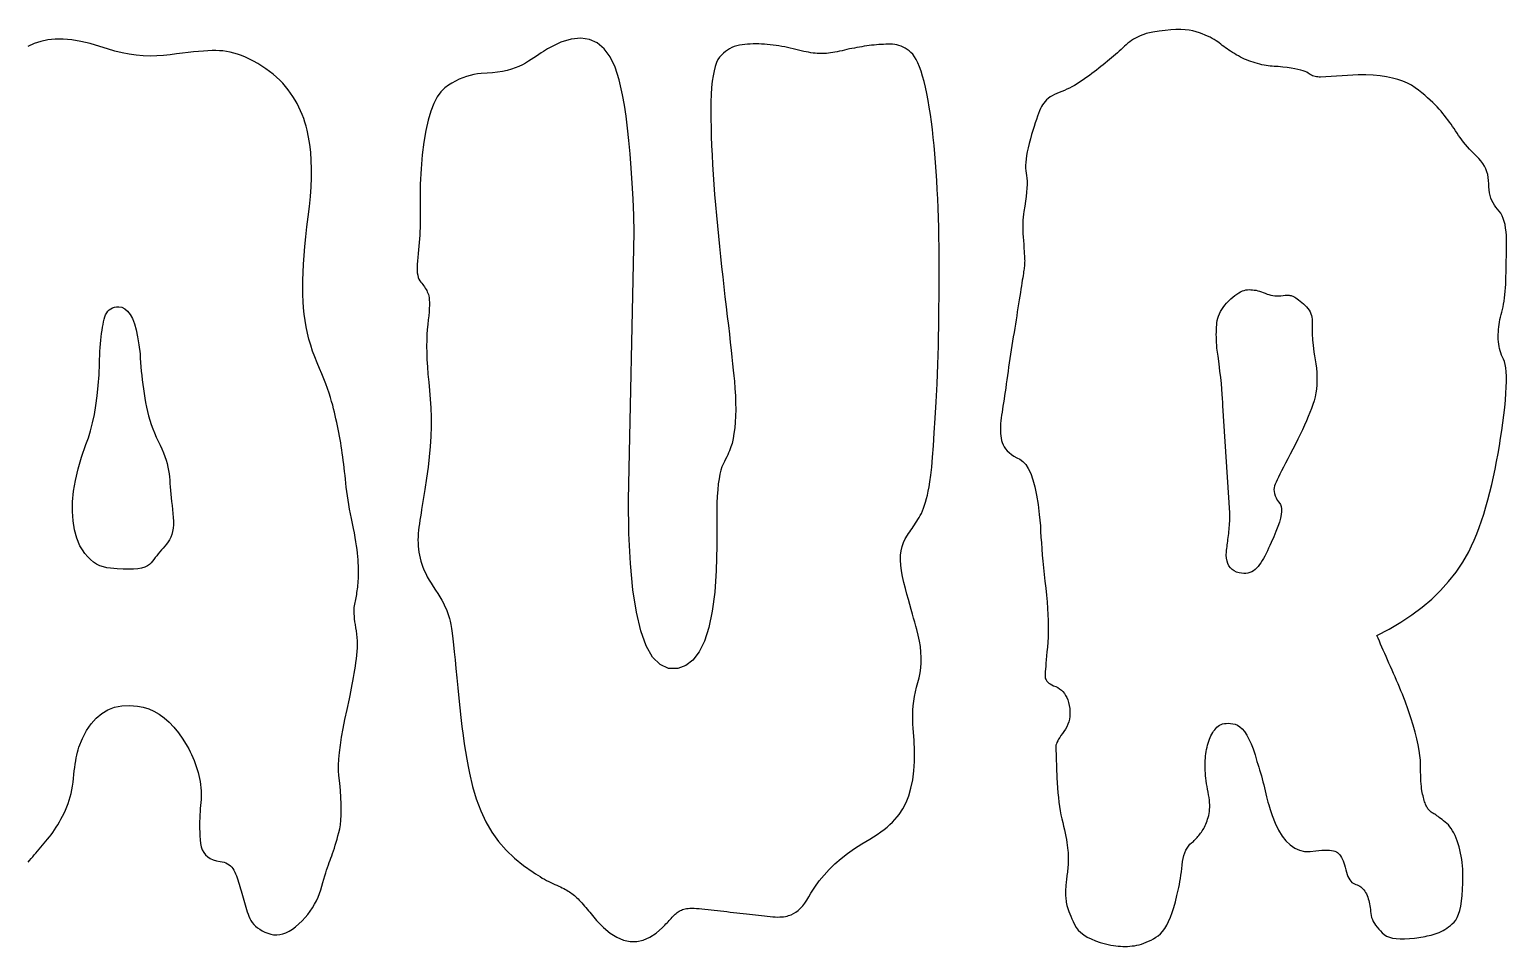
# Model space of a CAD drawing. Header units: millimetres. Extents: x 5 to 295, y 5 to 132.
# Drawn here: x 86.2 to 178.9, y 6.3 to 63.8 of the extents above; entities that cross this region are included whole.
import ezdxf

# ---------------------------------------------------------------- set-up
doc = ezdxf.new("R2010")
doc.units = ezdxf.units.MM

msp = doc.modelspace()

# ---------------------------------------------------------------- linework, layer by layer
at = {"layer": 'Schnitt'}
msp.add_lwpolyline([(86.158, 11.538), (86.244, 11.656), (86.337, 11.769), (86.433, 11.881), (86.532, 11.995), (86.631, 12.112), (86.732, 12.23), (86.835, 12.351), (86.939, 12.474), (87.045, 12.599), (87.152, 12.727), (87.26, 12.856), (87.37, 12.988), (87.481, 13.124), (87.589, 13.266), (87.696, 13.413), (87.802, 13.567), (87.906, 13.727), (88.009, 13.892), (88.11, 14.063), (88.209, 14.241), (88.308, 14.424), (88.404, 14.613), (88.497, 14.807), (88.582, 15.007), (88.659, 15.212), (88.729, 15.422), (88.792, 15.638), (88.848, 15.858), (88.896, 16.084), (88.936, 16.314), (88.969, 16.55), (88.995, 16.792), (89.019, 17.03), (89.044, 17.26), (89.072, 17.48), (89.102, 17.69), (89.134, 17.89), (89.168, 18.081), (89.205, 18.262), (89.243, 18.434), (89.284, 18.596), (89.328, 18.749), (89.551, 19.306), (89.806, 19.797), (90.094, 20.222), (90.415, 20.58), (90.768, 20.872), (91.153, 21.097), (91.571, 21.256), (92.022, 21.348), (92.505, 21.374), (93.02, 21.334), (93.37, 21.269), (93.712, 21.162), (94.044, 21.015), (94.367, 20.825), (94.682, 20.595), (94.988, 20.323), (95.285, 20.01), (95.573, 19.656), (95.852, 19.26), (96.122, 18.823), (96.223, 18.645), (96.317, 18.465), (96.406, 18.284), (96.489, 18.102), (96.565, 17.918), (96.636, 17.732), (96.701, 17.546), (96.76, 17.357), (96.813, 17.167), (96.861, 16.976), (96.902, 16.785), (96.936, 16.594), (96.964, 16.403), (96.985, 16.214), (96.999, 16.025), (97.007, 15.837), (97.008, 15.65), (97.003, 15.464), (96.99, 15.278), (96.972, 15.093), (96.951, 14.905), (96.935, 14.712), (96.922, 14.512), (96.912, 14.307), (96.907, 14.096), (96.905, 13.879), (96.907, 13.656), (96.912, 13.427), (96.922, 13.192), (96.935, 12.951), (96.96, 12.718), (97.008, 12.507), (97.079, 12.316), (97.171, 12.148), (97.285, 12), (97.422, 11.874), (97.581, 11.77), (97.762, 11.687), (97.965, 11.625), (98.19, 11.585), (98.319, 11.565), (98.44, 11.535), (98.552, 11.494), (98.657, 11.443), (98.753, 11.382), (98.842, 11.31), (98.922, 11.228), (98.994, 11.136), (99.058, 11.033), (99.113, 10.92), (99.164, 10.801), (99.214, 10.678), (99.262, 10.552), (99.308, 10.424), (99.353, 10.292), (99.397, 10.158), (99.439, 10.021), (99.48, 9.88), (99.519, 9.737), (99.556, 9.591), (99.594, 9.443), (99.633, 9.297), (99.674, 9.151), (99.716, 9.006), (99.76, 8.861), (99.805, 8.718), (99.851, 8.575), (99.899, 8.433), (99.949, 8.291), (100, 8.151), (100.058, 8.014), (100.13, 7.883), (100.214, 7.76), (100.313, 7.643), (100.424, 7.532), (100.549, 7.428), (100.687, 7.331), (100.839, 7.241), (101.003, 7.157), (101.181, 7.08), (101.367, 7.019), (101.555, 6.985), (101.745, 6.978), (101.937, 6.997), (102.132, 7.043), (102.329, 7.115), (102.528, 7.214), (102.729, 7.34), (102.933, 7.492), (103.138, 7.671), (103.338, 7.865), (103.524, 8.063), (103.696, 8.267), (103.853, 8.474), (103.997, 8.686), (104.127, 8.902), (104.242, 9.123), (104.344, 9.349), (104.431, 9.578), (104.505, 9.812), (104.57, 10.044), (104.635, 10.264), (104.697, 10.475), (104.759, 10.675), (104.819, 10.865), (104.877, 11.044), (104.934, 11.213), (104.989, 11.372), (105.043, 11.521), (105.096, 11.659), (105.148, 11.796), (105.2, 11.941), (105.254, 12.094), (105.308, 12.255), (105.363, 12.425), (105.419, 12.603), (105.475, 12.788), (105.533, 12.982), (105.591, 13.184), (105.649, 13.394), (105.703, 13.623), (105.744, 13.88), (105.773, 14.166), (105.791, 14.481), (105.797, 14.825), (105.791, 15.198), (105.773, 15.599), (105.744, 16.029), (105.703, 16.488), (105.649, 16.976), (105.629, 17.277), (105.629, 17.617), (105.647, 17.998), (105.685, 18.418), (105.742, 18.878), (105.818, 19.378), (105.913, 19.918), (106.028, 20.498), (106.161, 21.117), (106.314, 21.777), (106.358, 21.999), (106.401, 22.223), (106.444, 22.448), (106.485, 22.675), (106.526, 22.903), (106.567, 23.133), (106.606, 23.364), (106.645, 23.597), (106.683, 23.831), (106.72, 24.066), (106.754, 24.301), (106.779, 24.531), (106.798, 24.759), (106.809, 24.982), (106.813, 25.202), (106.809, 25.418), (106.798, 25.63), (106.779, 25.839), (106.754, 26.044), (106.72, 26.245), (106.686, 26.439), (106.658, 26.623), (106.636, 26.797), (106.62, 26.96), (106.61, 27.113), (106.605, 27.255), (106.607, 27.387), (106.614, 27.509), (106.627, 27.621), (106.646, 27.722), (106.668, 27.819), (106.689, 27.918), (106.71, 28.02), (106.729, 28.124), (106.748, 28.23), (106.766, 28.338), (106.783, 28.448), (106.8, 28.561), (106.816, 28.676), (106.831, 28.793), (106.845, 28.914), (106.856, 29.043), (106.865, 29.177), (106.872, 29.319), (106.877, 29.467), (106.88, 29.622), (106.88, 29.783), (106.878, 29.951), (106.874, 30.126), (106.868, 30.307), (106.858, 30.498), (106.841, 30.701), (106.819, 30.917), (106.791, 31.146), (106.757, 31.387), (106.717, 31.641), (106.672, 31.907), (106.62, 32.186), (106.562, 32.477), (106.499, 32.781), (106.434, 33.088), (106.375, 33.388), (106.319, 33.682), (106.268, 33.969), (106.222, 34.249), (106.18, 34.522), (106.142, 34.789), (106.109, 35.05), (106.08, 35.304), (106.056, 35.551), (106.033, 35.793), (106.008, 36.032), (105.982, 36.268), (105.955, 36.502), (105.926, 36.732), (105.896, 36.96), (105.864, 37.184), (105.831, 37.406), (105.796, 37.624), (105.76, 37.84), (105.723, 38.054), (105.683, 38.268), (105.643, 38.483), (105.601, 38.697), (105.557, 38.911), (105.512, 39.125), (105.466, 39.339), (105.418, 39.553), (105.368, 39.768), (105.317, 39.982), (105.26, 40.203), (105.193, 40.44), (105.115, 40.691), (105.028, 40.957), (104.929, 41.237), (104.821, 41.533), (104.702, 41.843), (104.573, 42.168), (104.433, 42.508), (104.283, 42.862), (104.135, 43.226), (104, 43.595), (103.878, 43.968), (103.769, 44.345), (103.674, 44.727), (103.592, 45.113), (103.523, 45.504), (103.468, 45.899), (103.426, 46.299), (103.397, 46.703), (103.38, 47.121), (103.375, 47.565), (103.38, 48.034), (103.397, 48.528), (103.425, 49.047), (103.463, 49.592), (103.513, 50.161), (103.574, 50.756), (103.646, 51.375), (103.729, 52.02), (103.808, 52.666), (103.868, 53.289), (103.909, 53.889), (103.93, 54.466), (103.932, 55.02), (103.915, 55.552), (103.879, 56.06), (103.824, 56.546), (103.749, 57.009), (103.655, 57.448), (103.592, 57.698), (103.519, 57.943), (103.438, 58.185), (103.348, 58.423), (103.249, 58.658), (103.141, 58.888), (103.025, 59.116), (102.899, 59.339), (102.765, 59.559), (102.621, 59.775), (102.468, 59.986), (102.302, 60.191), (102.125, 60.391), (101.936, 60.584), (101.735, 60.772), (101.522, 60.953), (101.298, 61.129), (101.062, 61.299), (100.813, 61.463), (100.553, 61.621), (100.29, 61.769), (100.032, 61.902), (99.779, 62.02), (99.531, 62.123), (99.289, 62.212), (99.051, 62.286), (98.819, 62.345), (98.592, 62.389), (98.37, 62.419), (98.153, 62.433), (97.929, 62.438), (97.686, 62.435), (97.424, 62.426), (97.143, 62.41), (96.842, 62.387), (96.523, 62.358), (96.184, 62.322), (95.825, 62.28), (95.448, 62.231), (95.051, 62.175), (94.642, 62.127), (94.226, 62.101), (93.803, 62.097), (93.373, 62.116), (92.937, 62.157), (92.494, 62.219), (92.045, 62.304), (91.589, 62.411), (91.126, 62.541), (90.657, 62.692), (90.037, 62.876), (89.446, 63.014), (88.884, 63.106), (88.353, 63.153), (87.851, 63.154), (87.378, 63.109), (86.935, 63.018), (86.521, 62.881), (86.137, 62.699)], dxfattribs=at)
for points in [[(122.982, 61.389), (122.664, 62.039), (122.29, 62.547), (121.86, 62.914), (121.374, 63.138), (120.832, 63.221), (120.234, 63.162), (119.58, 62.961), (118.869, 62.618), (118.748, 62.542), (118.62, 62.462), (118.485, 62.377), (118.343, 62.287), (118.195, 62.193), (118.041, 62.095), (117.879, 61.993), (117.711, 61.885), (117.537, 61.774), (117.355, 61.658), (117.161, 61.545), (116.949, 61.442), (116.718, 61.35), (116.469, 61.268), (116.201, 61.196), (115.915, 61.135), (115.611, 61.084), (115.287, 61.044), (114.946, 61.013), (114.586, 60.993), (114.35, 60.971), (114.116, 60.934), (113.883, 60.883), (113.652, 60.816), (113.423, 60.735), (113.194, 60.639), (112.968, 60.528), (112.742, 60.403), (112.519, 60.262), (112.296, 60.107), (112.041, 59.86), (111.809, 59.534), (111.598, 59.128), (111.41, 58.642), (111.244, 58.076), (111.1, 57.431), (110.978, 56.705), (110.878, 55.9), (110.801, 55.016), (110.745, 54.051), (110.745, 53.815), (110.745, 53.581), (110.745, 53.349), (110.745, 53.118), (110.745, 52.888), (110.745, 52.66), (110.745, 52.433), (110.745, 52.208), (110.745, 51.984), (110.745, 51.762), (110.744, 51.539), (110.739, 51.315), (110.732, 51.09), (110.722, 50.863), (110.708, 50.635), (110.692, 50.406), (110.673, 50.174), (110.651, 49.942), (110.626, 49.708), (110.598, 49.472), (110.573, 49.244), (110.558, 49.032), (110.552, 48.836), (110.556, 48.657), (110.57, 48.494), (110.593, 48.347), (110.626, 48.216), (110.669, 48.101), (110.721, 48.003), (110.782, 47.921), (110.847, 47.847), (110.908, 47.772), (110.965, 47.696), (111.019, 47.62), (111.068, 47.543), (111.115, 47.465), (111.157, 47.386), (111.196, 47.307), (111.231, 47.227), (111.262, 47.146), (111.289, 47.054), (111.308, 46.94), (111.321, 46.806), (111.327, 46.649), (111.327, 46.472), (111.32, 46.273), (111.306, 46.052), (111.286, 45.81), (111.259, 45.547), (111.225, 45.262), (111.193, 44.955), (111.171, 44.624), (111.158, 44.27), (111.155, 43.892), (111.161, 43.49), (111.177, 43.064), (111.202, 42.615), (111.237, 42.143), (111.282, 41.646), (111.336, 41.127), (111.386, 40.586), (111.419, 40.028), (111.434, 39.452), (111.431, 38.858), (111.41, 38.246), (111.372, 37.617), (111.316, 36.97), (111.242, 36.305), (111.15, 35.623), (111.041, 34.923), (110.997, 34.66), (110.955, 34.403), (110.914, 34.152), (110.875, 33.907), (110.838, 33.667), (110.801, 33.434), (110.767, 33.206), (110.734, 32.985), (110.702, 32.769), (110.672, 32.559), (110.646, 32.354), (110.627, 32.15), (110.616, 31.949), (110.612, 31.75), (110.616, 31.553), (110.627, 31.359), (110.646, 31.166), (110.672, 30.976), (110.705, 30.788), (110.745, 30.602), (110.795, 30.416), (110.855, 30.227), (110.925, 30.035), (111.005, 29.84), (111.096, 29.642), (111.197, 29.441), (111.309, 29.237), (111.431, 29.031), (111.563, 28.821), (111.705, 28.608), (111.848, 28.396), (111.979, 28.187), (112.099, 27.982), (112.208, 27.781), (112.306, 27.584), (112.392, 27.39), (112.468, 27.199), (112.533, 27.013), (112.586, 26.83), (112.629, 26.651), (112.667, 26.45), (112.707, 26.201), (112.749, 25.903), (112.794, 25.558), (112.841, 25.165), (112.89, 24.724), (112.941, 24.234), (112.995, 23.697), (113.051, 23.112), (113.109, 22.478), (113.169, 21.833), (113.233, 21.212), (113.299, 20.616), (113.369, 20.044), (113.441, 19.496), (113.516, 18.973), (113.595, 18.474), (113.676, 18), (113.76, 17.55), (113.847, 17.124), (114.033, 16.291), (114.267, 15.505), (114.547, 14.766), (114.875, 14.075), (115.25, 13.431), (115.673, 12.834), (116.143, 12.285), (116.66, 11.783), (117.224, 11.328), (117.835, 10.92), (117.982, 10.819), (118.126, 10.724), (118.269, 10.633), (118.408, 10.548), (118.546, 10.468), (118.682, 10.393), (118.815, 10.323), (118.946, 10.258), (119.075, 10.199), (119.202, 10.145), (119.325, 10.093), (119.442, 10.041), (119.555, 9.99), (119.663, 9.938), (119.765, 9.886), (119.862, 9.834), (119.954, 9.783), (120.041, 9.731), (120.122, 9.679), (120.199, 9.628), (120.273, 9.574), (120.348, 9.515), (120.424, 9.453), (120.5, 9.385), (120.577, 9.314), (120.655, 9.238), (120.734, 9.157), (120.813, 9.072), (120.893, 8.983), (120.974, 8.889), (121.056, 8.793), (121.138, 8.696), (121.221, 8.598), (121.305, 8.499), (121.39, 8.4), (121.475, 8.3), (121.561, 8.199), (121.648, 8.097), (121.735, 7.995), (121.823, 7.892), (122.25, 7.449), (122.674, 7.095), (123.095, 6.829), (123.513, 6.651), (123.928, 6.563), (124.34, 6.563), (124.75, 6.651), (125.156, 6.829), (125.559, 7.095), (125.959, 7.449), (126.032, 7.522), (126.104, 7.595), (126.174, 7.667), (126.243, 7.739), (126.31, 7.809), (126.376, 7.879), (126.44, 7.948), (126.503, 8.016), (126.564, 8.084), (126.624, 8.151), (126.684, 8.215), (126.745, 8.275), (126.808, 8.33), (126.872, 8.381), (126.938, 8.428), (127.005, 8.47), (127.074, 8.507), (127.144, 8.541), (127.216, 8.569), (127.289, 8.594), (127.368, 8.614), (127.46, 8.629), (127.563, 8.64), (127.679, 8.647), (127.806, 8.649), (127.945, 8.647), (128.095, 8.64), (128.258, 8.629), (128.432, 8.614), (128.618, 8.594), (128.811, 8.572), (129.005, 8.549), (129.201, 8.527), (129.398, 8.505), (129.597, 8.483), (129.797, 8.461), (129.998, 8.439), (130.202, 8.416), (130.406, 8.394), (130.612, 8.372), (130.817, 8.35), (131.02, 8.328), (131.219, 8.306), (131.416, 8.284), (131.609, 8.261), (131.8, 8.239), (131.987, 8.217), (132.172, 8.195), (132.354, 8.173), (132.532, 8.151), (132.705, 8.131), (132.869, 8.117), (133.024, 8.107), (133.17, 8.103), (133.308, 8.104), (133.436, 8.111), (133.556, 8.122), (133.667, 8.139), (133.769, 8.161), (133.862, 8.188), (134.022, 8.241), (134.178, 8.315), (134.329, 8.407), (134.476, 8.518), (134.619, 8.649), (134.757, 8.799), (134.891, 8.968), (135.02, 9.157), (135.145, 9.364), (135.265, 9.591), (135.515, 9.984), (135.791, 10.365), (136.094, 10.734), (136.423, 11.091), (136.779, 11.437), (137.162, 11.771), (137.571, 12.093), (138.006, 12.403), (138.469, 12.702), (138.958, 12.988), (139.202, 13.137), (139.433, 13.286), (139.651, 13.438), (139.856, 13.591), (140.047, 13.745), (140.225, 13.901), (140.39, 14.058), (140.541, 14.217), (140.679, 14.377), (140.804, 14.539), (141.039, 14.885), (141.241, 15.275), (141.411, 15.707), (141.548, 16.182), (141.653, 16.699), (141.726, 17.26), (141.766, 17.863), (141.773, 18.509), (141.748, 19.198), (141.69, 19.93), (141.667, 20.212), (141.655, 20.495), (141.655, 20.779), (141.667, 21.065), (141.69, 21.352), (141.726, 21.641), (141.773, 21.931), (141.832, 22.223), (141.903, 22.516), (141.986, 22.811), (142.065, 23.11), (142.125, 23.416), (142.165, 23.73), (142.187, 24.051), (142.189, 24.38), (142.172, 24.716), (142.136, 25.06), (142.08, 25.41), (142.006, 25.769), (141.912, 26.134), (141.851, 26.35), (141.785, 26.583), (141.715, 26.834), (141.64, 27.103), (141.561, 27.39), (141.478, 27.694), (141.39, 28.016), (141.297, 28.356), (141.201, 28.713), (141.099, 29.088), (141.009, 29.463), (140.943, 29.821), (140.902, 30.161), (140.887, 30.483), (140.896, 30.787), (140.931, 31.074), (140.991, 31.342), (141.076, 31.593), (141.186, 31.827), (141.321, 32.042), (141.395, 32.147), (141.469, 32.252), (141.543, 32.359), (141.616, 32.468), (141.69, 32.578), (141.764, 32.689), (141.838, 32.802), (141.912, 32.917), (141.986, 33.033), (142.06, 33.15), (142.132, 33.276), (142.203, 33.416), (142.271, 33.571), (142.337, 33.741), (142.401, 33.926), (142.463, 34.125), (142.522, 34.339), (142.579, 34.568), (142.635, 34.812), (142.687, 35.07), (142.739, 35.387), (142.792, 35.803), (142.846, 36.32), (142.9, 36.938), (142.955, 37.655), (143.011, 38.474), (143.067, 39.392), (143.125, 40.412), (143.183, 41.531), (143.241, 42.751), (143.255, 43.331), (143.268, 43.917), (143.279, 44.509), (143.288, 45.109), (143.297, 45.715), (143.303, 46.327), (143.308, 46.947), (143.312, 47.573), (143.314, 48.205), (143.315, 48.844), (143.313, 49.483), (143.308, 50.113), (143.298, 50.735), (143.286, 51.349), (143.269, 51.955), (143.249, 52.553), (143.225, 53.143), (143.197, 53.725), (143.166, 54.298), (143.13, 54.863), (143.091, 55.417), (143.048, 55.956), (143, 56.481), (142.947, 56.99), (142.89, 57.485), (142.829, 57.965), (142.763, 58.431), (142.693, 58.881), (142.619, 59.317), (142.54, 59.738), (142.457, 60.136), (142.37, 60.503), (142.279, 60.839), (142.185, 61.144), (142.087, 61.418), (141.986, 61.661), (141.88, 61.873), (141.772, 62.054), (141.659, 62.204), (141.543, 62.323), (141.423, 62.421), (141.302, 62.509), (141.178, 62.586), (141.052, 62.654), (140.924, 62.71), (140.794, 62.757), (140.661, 62.793), (140.526, 62.819), (140.389, 62.835), (140.25, 62.84), (140.109, 62.839), (139.967, 62.835), (139.823, 62.83), (139.677, 62.822), (139.53, 62.812), (139.382, 62.8), (139.232, 62.785), (139.08, 62.769), (138.927, 62.75), (138.773, 62.729), (138.618, 62.706), (138.463, 62.682), (138.308, 62.656), (138.153, 62.628), (137.998, 62.6), (137.842, 62.569), (137.687, 62.538), (137.532, 62.504), (137.377, 62.47), (137.222, 62.433), (137.069, 62.398), (136.921, 62.367), (136.777, 62.339), (136.637, 62.315), (136.502, 62.295), (136.371, 62.278), (136.245, 62.265), (136.123, 62.256), (136.006, 62.251), (135.893, 62.249), (135.779, 62.251), (135.659, 62.258), (135.534, 62.269), (135.402, 62.284), (135.265, 62.304), (135.122, 62.329), (134.973, 62.357), (134.817, 62.391), (134.656, 62.428), (134.489, 62.47), (134.319, 62.514), (134.147, 62.555), (133.973, 62.593), (133.798, 62.63), (133.622, 62.664), (133.444, 62.696), (133.264, 62.726), (133.083, 62.754), (132.901, 62.78), (132.717, 62.803), (132.533, 62.823), (132.351, 62.838), (132.17, 62.849), (131.99, 62.856), (131.812, 62.858), (131.636, 62.856), (131.461, 62.849), (131.287, 62.838), (131.115, 62.823), (130.944, 62.803), (130.778, 62.775), (130.617, 62.736), (130.461, 62.686), (130.312, 62.626), (130.169, 62.554), (130.032, 62.47), (129.9, 62.376), (129.775, 62.271), (129.655, 62.155), (129.541, 62.027), (129.436, 61.874), (129.342, 61.682), (129.259, 61.449), (129.187, 61.176), (129.126, 60.864), (129.076, 60.512), (129.037, 60.12), (129.01, 59.688), (128.993, 59.216), (128.987, 58.704), (128.99, 58.166), (128.999, 57.615), (129.014, 57.052), (129.035, 56.476), (129.061, 55.888), (129.094, 55.287), (129.132, 54.674), (129.176, 54.048), (129.227, 53.41), (129.283, 52.759), (129.343, 52.103), (129.404, 51.451), (129.467, 50.803), (129.531, 50.159), (129.597, 49.518), (129.664, 48.881), (129.733, 48.248), (129.803, 47.618), (129.874, 46.992), (129.947, 46.37), (130.019, 45.765), (130.086, 45.191), (130.149, 44.649), (130.207, 44.137), (130.261, 43.656), (130.311, 43.206), (130.356, 42.788), (130.396, 42.4), (130.433, 42.043), (130.464, 41.717), (130.503, 41.24), (130.529, 40.781), (130.544, 40.341), (130.547, 39.921), (130.538, 39.52), (130.518, 39.138), (130.485, 38.776), (130.441, 38.432), (130.385, 38.108), (130.317, 37.803), (130.285, 37.697), (130.247, 37.586), (130.205, 37.47), (130.157, 37.348), (130.104, 37.222), (130.046, 37.09), (129.983, 36.953), (129.915, 36.811), (129.841, 36.663), (129.763, 36.511), (129.686, 36.337), (129.617, 36.125), (129.556, 35.876), (129.503, 35.589), (129.458, 35.264), (129.422, 34.902), (129.393, 34.502), (129.373, 34.065), (129.361, 33.589), (129.357, 33.076), (129.372, 31.374), (129.33, 29.842), (129.23, 28.479), (129.073, 27.286), (128.858, 26.263), (128.586, 25.41), (128.255, 24.727), (127.868, 24.214), (127.422, 23.87), (126.919, 23.697), (126.33, 23.696), (125.803, 23.93), (125.337, 24.399), (124.934, 25.103), (124.593, 26.042), (124.314, 27.215), (124.097, 28.624), (123.942, 30.267), (123.849, 32.145), (123.818, 34.258), (124.187, 51.023), (124.153, 52.106), (124.11, 53.141), (124.058, 54.127), (123.998, 55.064), (123.928, 55.953), (123.85, 56.793), (123.763, 57.583), (123.667, 58.326), (123.562, 59.019), (123.448, 59.664), (123.243, 60.597)], [(166.468, 61.03), (166.39, 61.081), (166.287, 61.129), (166.159, 61.175), (166.008, 61.219), (165.831, 61.261), (165.631, 61.301), (165.406, 61.338), (165.157, 61.373), (164.883, 61.406), (164.585, 61.436), (164.466, 61.438), (164.344, 61.444), (164.221, 61.453), (164.095, 61.466), (163.967, 61.483), (163.836, 61.503), (163.704, 61.527), (163.569, 61.555), (163.432, 61.586), (163.293, 61.621), (163.153, 61.66), (163.015, 61.702), (162.878, 61.748), (162.743, 61.798), (162.61, 61.852), (162.477, 61.909), (162.347, 61.97), (162.217, 62.035), (162.09, 62.103), (161.963, 62.175), (161.84, 62.249), (161.72, 62.323), (161.603, 62.397), (161.491, 62.47), (161.382, 62.544), (161.276, 62.618), (161.175, 62.692), (161.077, 62.766), (160.983, 62.84), (160.892, 62.914), (160.798, 62.987), (160.693, 63.06), (160.577, 63.132), (160.449, 63.203), (160.311, 63.274), (160.161, 63.343), (160.001, 63.412), (159.829, 63.481), (159.646, 63.548), (159.452, 63.615), (159.241, 63.674), (159.008, 63.717), (158.751, 63.745), (158.471, 63.757), (158.169, 63.754), (157.844, 63.735), (157.495, 63.7), (157.124, 63.651), (156.73, 63.585), (156.313, 63.504), (156.168, 63.457), (156.027, 63.405), (155.89, 63.348), (155.758, 63.286), (155.63, 63.218), (155.507, 63.145), (155.388, 63.068), (155.274, 62.984), (155.164, 62.896), (155.058, 62.803), (154.953, 62.706), (154.845, 62.608), (154.734, 62.508), (154.621, 62.407), (154.504, 62.304), (154.384, 62.2), (154.262, 62.095), (154.136, 61.987), (154.008, 61.879), (153.876, 61.769), (153.742, 61.658), (153.606, 61.547), (153.467, 61.436), (153.327, 61.326), (153.184, 61.215), (153.039, 61.104), (152.891, 60.993), (152.742, 60.883), (152.59, 60.772), (152.436, 60.661), (152.281, 60.553), (152.124, 60.45), (151.967, 60.352), (151.81, 60.259), (151.651, 60.172), (151.492, 60.089), (151.332, 60.012), (151.172, 59.94), (151.01, 59.873), (150.848, 59.812), (150.691, 59.75), (150.544, 59.682), (150.407, 59.608), (150.281, 59.528), (150.165, 59.442), (150.059, 59.351), (149.964, 59.253), (149.879, 59.15), (149.805, 59.041), (149.74, 58.925), (149.68, 58.799), (149.618, 58.655), (149.553, 58.494), (149.486, 58.317), (149.417, 58.122), (149.346, 57.911), (149.273, 57.682), (149.197, 57.437), (149.119, 57.174), (149.039, 56.894), (148.963, 56.614), (148.898, 56.348), (148.845, 56.097), (148.802, 55.86), (148.771, 55.639), (148.751, 55.432), (148.742, 55.24), (148.743, 55.063), (148.756, 54.9), (148.78, 54.753), (148.805, 54.602), (148.822, 54.432), (148.829, 54.242), (148.828, 54.032), (148.817, 53.802), (148.798, 53.552), (148.77, 53.282), (148.733, 52.992), (148.687, 52.682), (148.633, 52.352), (148.606, 52.172), (148.585, 51.986), (148.571, 51.794), (148.562, 51.596), (148.559, 51.392), (148.562, 51.183), (148.571, 50.967), (148.585, 50.745), (148.606, 50.518), (148.633, 50.284), (148.633, 50.21), (148.634, 50.135), (148.636, 50.06), (148.638, 49.983), (148.642, 49.906), (148.646, 49.828), (148.651, 49.749), (148.656, 49.67), (148.662, 49.59), (148.67, 49.509), (148.676, 49.427), (148.68, 49.345), (148.682, 49.262), (148.681, 49.178), (148.679, 49.094), (148.674, 49.008), (148.667, 48.922), (148.658, 48.835), (148.646, 48.748), (148.633, 48.66), (148.617, 48.564), (148.599, 48.453), (148.578, 48.327), (148.556, 48.187), (148.531, 48.032), (148.504, 47.862), (148.475, 47.677), (148.444, 47.478), (148.41, 47.264), (148.374, 47.035), (148.337, 46.797), (148.299, 46.555), (148.26, 46.309), (148.22, 46.06), (148.18, 45.807), (148.139, 45.55), (148.098, 45.29), (148.055, 45.026), (148.012, 44.758), (147.968, 44.487), (147.924, 44.214), (147.881, 43.942), (147.838, 43.67), (147.797, 43.4), (147.756, 43.13), (147.715, 42.861), (147.676, 42.592), (147.637, 42.324), (147.599, 42.057), (147.562, 41.791), (147.525, 41.53), (147.489, 41.277), (147.454, 41.033), (147.42, 40.799), (147.386, 40.573), (147.353, 40.356), (147.321, 40.147), (147.29, 39.948), (147.259, 39.757), (147.229, 39.576), (147.203, 39.4), (147.182, 39.228), (147.167, 39.06), (147.158, 38.896), (147.156, 38.736), (147.158, 38.579), (147.167, 38.425), (147.182, 38.276), (147.203, 38.13), (147.229, 37.988), (147.267, 37.85), (147.322, 37.716), (147.394, 37.587), (147.483, 37.462), (147.589, 37.342), (147.712, 37.226), (147.852, 37.114), (148.009, 37.007), (148.183, 36.904), (148.374, 36.806), (148.566, 36.678), (148.745, 36.486), (148.909, 36.229), (149.059, 35.908), (149.196, 35.523), (149.318, 35.073), (149.426, 34.56), (149.52, 33.982), (149.6, 33.34), (149.667, 32.633), (149.683, 32.288), (149.703, 31.933), (149.727, 31.568), (149.755, 31.192), (149.787, 30.805), (149.822, 30.409), (149.86, 30.002), (149.903, 29.585), (149.949, 29.157), (149.999, 28.719), (150.047, 28.283), (150.086, 27.862), (150.117, 27.456), (150.141, 27.065), (150.156, 26.688), (150.163, 26.326), (150.162, 25.979), (150.153, 25.647), (150.135, 25.329), (150.11, 25.026), (150.082, 24.742), (150.056, 24.48), (150.034, 24.24), (150.015, 24.022), (149.999, 23.826), (149.986, 23.653), (149.975, 23.501), (149.968, 23.372), (149.963, 23.265), (149.962, 23.18), (149.969, 23.107), (149.989, 23.037), (150.022, 22.968), (150.068, 22.902), (150.128, 22.838), (150.201, 22.777), (150.288, 22.717), (150.387, 22.66), (150.5, 22.605), (150.627, 22.552), (150.755, 22.494), (150.873, 22.422), (150.982, 22.337), (151.082, 22.239), (151.171, 22.128), (151.251, 22.003), (151.322, 21.865), (151.383, 21.713), (151.434, 21.549), (151.476, 21.371), (151.506, 21.188), (151.522, 21.01), (151.524, 20.837), (151.511, 20.667), (151.485, 20.503), (151.445, 20.342), (151.391, 20.187), (151.322, 20.035), (151.24, 19.888), (151.144, 19.746), (151.045, 19.609), (150.958, 19.481), (150.88, 19.361), (150.813, 19.249), (150.756, 19.146), (150.709, 19.05), (150.673, 18.963), (150.647, 18.883), (150.632, 18.812), (150.627, 18.749), (150.701, 16.828), (150.717, 16.508), (150.739, 16.196), (150.765, 15.894), (150.795, 15.6), (150.83, 15.314), (150.869, 15.038), (150.912, 14.771), (150.96, 14.512), (151.013, 14.263), (151.07, 14.022), (151.126, 13.791), (151.178, 13.569), (151.224, 13.356), (151.265, 13.154), (151.301, 12.96), (151.331, 12.777), (151.357, 12.603), (151.377, 12.439), (151.392, 12.284), (151.402, 12.139), (151.408, 12), (151.412, 11.865), (151.414, 11.734), (151.414, 11.607), (151.411, 11.483), (151.407, 11.363), (151.4, 11.247), (151.39, 11.134), (151.379, 11.025), (151.365, 10.92), (151.351, 10.817), (151.337, 10.716), (151.324, 10.617), (151.312, 10.518), (151.301, 10.422), (151.29, 10.326), (151.28, 10.233), (151.271, 10.14), (151.262, 10.049), (151.254, 9.96), (151.248, 9.871), (151.244, 9.781), (151.242, 9.691), (151.243, 9.6), (151.245, 9.508), (151.25, 9.415), (151.257, 9.322), (151.266, 9.227), (151.278, 9.133), (151.291, 9.037), (151.31, 8.936), (151.336, 8.827), (151.369, 8.709), (151.41, 8.582), (151.458, 8.446), (151.513, 8.301), (151.576, 8.148), (151.646, 7.985), (151.723, 7.814), (151.808, 7.634), (151.911, 7.455), (152.042, 7.287), (152.2, 7.13), (152.387, 6.984), (152.602, 6.849), (152.845, 6.725), (153.116, 6.613), (153.415, 6.511), (153.743, 6.421), (154.098, 6.341), (154.246, 6.314), (154.393, 6.292), (154.541, 6.276), (154.689, 6.264), (154.836, 6.258), (154.984, 6.257), (155.132, 6.261), (155.279, 6.27), (155.427, 6.285), (155.575, 6.304), (155.723, 6.33), (155.87, 6.365), (156.018, 6.407), (156.166, 6.458), (156.313, 6.517), (156.461, 6.583), (156.609, 6.658), (156.757, 6.741), (156.904, 6.833), (157.052, 6.932), (157.197, 7.05), (157.336, 7.198), (157.469, 7.375), (157.596, 7.582), (157.717, 7.818), (157.832, 8.084), (157.941, 8.38), (158.045, 8.705), (158.142, 9.059), (158.234, 9.443), (158.277, 9.609), (158.318, 9.78), (158.357, 9.957), (158.393, 10.14), (158.428, 10.329), (158.46, 10.524), (158.49, 10.725), (158.517, 10.932), (158.543, 11.145), (158.566, 11.363), (158.593, 11.577), (158.629, 11.777), (158.676, 11.962), (158.731, 12.131), (158.797, 12.286), (158.872, 12.427), (158.956, 12.552), (159.05, 12.663), (159.154, 12.759), (159.268, 12.84), (159.326, 12.9), (159.384, 12.961), (159.442, 13.024), (159.498, 13.089), (159.554, 13.154), (159.609, 13.221), (159.663, 13.29), (159.717, 13.36), (159.769, 13.432), (159.822, 13.505), (159.872, 13.581), (159.92, 13.662), (159.967, 13.747), (160.011, 13.836), (160.052, 13.93), (160.092, 14.028), (160.129, 14.131), (160.164, 14.238), (160.197, 14.349), (160.228, 14.465), (160.254, 14.586), (160.273, 14.713), (160.286, 14.846), (160.293, 14.985), (160.292, 15.13), (160.285, 15.281), (160.272, 15.437), (160.251, 15.6), (160.224, 15.768), (160.191, 15.942), (160.156, 16.118), (160.124, 16.292), (160.097, 16.464), (160.073, 16.634), (160.052, 16.801), (160.036, 16.966), (160.023, 17.129), (160.014, 17.289), (160.008, 17.448), (160.006, 17.604), (160.008, 17.758), (160.014, 17.908), (160.023, 18.056), (160.036, 18.201), (160.052, 18.343), (160.073, 18.481), (160.097, 18.617), (160.124, 18.75), (160.156, 18.88), (160.191, 19.007), (160.23, 19.13), (160.272, 19.248), (160.318, 19.361), (160.368, 19.468), (160.422, 19.57), (160.479, 19.667), (160.54, 19.759), (160.604, 19.846), (160.673, 19.928), (160.745, 20.004), (160.823, 20.073), (160.909, 20.13), (161.003, 20.176), (161.105, 20.211), (161.216, 20.235), (161.334, 20.248), (161.461, 20.25), (161.595, 20.241), (161.738, 20.22), (161.889, 20.189), (162.043, 20.132), (162.192, 20.037), (162.338, 19.902), (162.48, 19.728), (162.619, 19.515), (162.754, 19.263), (162.885, 18.971), (163.012, 18.641), (163.136, 18.271), (163.256, 17.862), (163.314, 17.684), (163.371, 17.505), (163.426, 17.324), (163.48, 17.142), (163.533, 16.958), (163.584, 16.772), (163.633, 16.586), (163.681, 16.397), (163.728, 16.207), (163.773, 16.016), (163.817, 15.828), (163.861, 15.647), (163.906, 15.473), (163.95, 15.307), (163.994, 15.148), (164.039, 14.997), (164.083, 14.853), (164.127, 14.716), (164.172, 14.587), (164.216, 14.465), (164.403, 13.978), (164.609, 13.549), (164.834, 13.18), (165.078, 12.87), (165.342, 12.619), (165.625, 12.427), (165.927, 12.294), (166.248, 12.22), (166.589, 12.205), (166.948, 12.25), (167.148, 12.275), (167.334, 12.292), (167.506, 12.302), (167.663, 12.303), (167.807, 12.296), (167.937, 12.281), (168.052, 12.257), (168.154, 12.226), (168.241, 12.186), (168.315, 12.139), (168.38, 12.082), (168.442, 12.013), (168.501, 11.934), (168.557, 11.843), (168.61, 11.742), (168.66, 11.629), (168.708, 11.505), (168.752, 11.371), (168.793, 11.225), (168.832, 11.068), (168.871, 10.912), (168.916, 10.771), (168.966, 10.644), (169.021, 10.53), (169.081, 10.431), (169.146, 10.346), (169.217, 10.274), (169.293, 10.217), (169.373, 10.174), (169.459, 10.145), (169.546, 10.119), (169.628, 10.086), (169.705, 10.045), (169.779, 9.997), (169.847, 9.942), (169.911, 9.879), (169.971, 9.809), (170.027, 9.731), (170.078, 9.646), (170.124, 9.554), (170.167, 9.456), (170.205, 9.356), (170.24, 9.253), (170.272, 9.146), (170.3, 9.037), (170.324, 8.925), (170.344, 8.809), (170.361, 8.691), (170.373, 8.57), (170.383, 8.446), (170.396, 8.321), (170.42, 8.196), (170.455, 8.073), (170.501, 7.95), (170.558, 7.828), (170.626, 7.706), (170.706, 7.585), (170.796, 7.465), (170.898, 7.346), (171.01, 7.227), (171.112, 7.103), (171.238, 6.997), (171.389, 6.908), (171.566, 6.837), (171.767, 6.784), (171.994, 6.749), (172.246, 6.731), (172.523, 6.731), (172.825, 6.749), (173.152, 6.784), (173.285, 6.8), (173.417, 6.818), (173.548, 6.839), (173.678, 6.861), (173.808, 6.886), (173.937, 6.913), (174.065, 6.942), (174.192, 6.973), (174.319, 7.007), (174.445, 7.043), (174.569, 7.083), (174.693, 7.131), (174.815, 7.187), (174.935, 7.25), (175.054, 7.32), (175.171, 7.397), (175.287, 7.482), (175.402, 7.575), (175.515, 7.674), (175.626, 7.781), (175.732, 7.91), (175.826, 8.075), (175.909, 8.277), (175.981, 8.514), (176.042, 8.788), (176.092, 9.097), (176.13, 9.443), (176.158, 9.826), (176.175, 10.244), (176.18, 10.699), (176.177, 10.905), (176.168, 11.109), (176.154, 11.312), (176.133, 11.514), (176.106, 11.714), (176.074, 11.913), (176.035, 12.11), (175.991, 12.306), (175.941, 12.5), (175.885, 12.693), (175.824, 12.879), (175.758, 13.055), (175.688, 13.219), (175.613, 13.372), (175.534, 13.514), (175.451, 13.645), (175.363, 13.765), (175.27, 13.874), (175.174, 13.972), (175.072, 14.059), (174.972, 14.138), (174.876, 14.211), (174.785, 14.279), (174.7, 14.343), (174.62, 14.401), (174.545, 14.453), (174.475, 14.501), (174.411, 14.543), (174.351, 14.581), (174.297, 14.613), (174.246, 14.644), (174.198, 14.678), (174.152, 14.715), (174.108, 14.755), (174.066, 14.798), (174.027, 14.843), (173.989, 14.892), (173.954, 14.944), (173.921, 14.998), (173.891, 15.056), (173.862, 15.118), (173.833, 15.185), (173.805, 15.257), (173.778, 15.334), (173.752, 15.416), (173.727, 15.504), (173.702, 15.596), (173.678, 15.694), (173.655, 15.797), (173.632, 15.905), (173.611, 16.023), (173.592, 16.153), (173.576, 16.297), (173.561, 16.455), (173.549, 16.625), (173.539, 16.809), (173.531, 17.006), (173.526, 17.217), (173.523, 17.441), (173.521, 17.678), (173.512, 17.937), (173.483, 18.226), (173.435, 18.545), (173.368, 18.895), (173.281, 19.275), (173.176, 19.685), (173.051, 20.126), (172.907, 20.597), (172.744, 21.098), (172.561, 21.629), (172.472, 21.85), (172.383, 22.071), (172.292, 22.29), (172.201, 22.509), (172.109, 22.728), (172.016, 22.945), (171.923, 23.162), (171.829, 23.378), (171.734, 23.593), (171.638, 23.808), (171.543, 24.02), (171.451, 24.229), (171.36, 24.434), (171.272, 24.635), (171.186, 24.832), (171.102, 25.026), (171.02, 25.216), (170.941, 25.403), (170.864, 25.586), (170.789, 25.765), (171.564, 26.163), (172.295, 26.589), (172.982, 27.043), (173.625, 27.526), (174.223, 28.036), (174.777, 28.574), (175.287, 29.141), (175.752, 29.735), (176.173, 30.358), (176.549, 31.009), (176.723, 31.37), (176.891, 31.744), (177.051, 32.132), (177.205, 32.533), (177.353, 32.947), (177.493, 33.375), (177.627, 33.816), (177.755, 34.27), (177.876, 34.737), (177.99, 35.218), (178.097, 35.705), (178.199, 36.192), (178.295, 36.677), (178.386, 37.162), (178.47, 37.646), (178.548, 38.13), (178.62, 38.612), (178.687, 39.094), (178.747, 39.575), (178.802, 40.056), (178.848, 40.518), (178.882, 40.945), (178.904, 41.336), (178.914, 41.692), (178.913, 42.013), (178.9, 42.298), (178.874, 42.548), (178.838, 42.762), (178.789, 42.94), (178.728, 43.084), (178.665, 43.211), (178.609, 43.341), (178.559, 43.474), (178.515, 43.61), (178.479, 43.748), (178.449, 43.89), (178.426, 44.035), (178.409, 44.183), (178.399, 44.333), (178.396, 44.487), (178.398, 44.642), (178.405, 44.797), (178.416, 44.952), (178.431, 45.107), (178.451, 45.262), (178.476, 45.417), (178.504, 45.573), (178.538, 45.728), (178.575, 45.883), (178.617, 46.038), (178.66, 46.197), (178.699, 46.366), (178.734, 46.543), (178.765, 46.729), (178.793, 46.924), (178.817, 47.128), (178.837, 47.341), (178.854, 47.562), (178.867, 47.793), (178.876, 48.032), (178.883, 48.277), (178.889, 48.524), (178.895, 48.773), (178.9, 49.025), (178.904, 49.278), (178.907, 49.534), (178.91, 49.792), (178.911, 50.053), (178.912, 50.315), (178.913, 50.58), (178.907, 50.838), (178.891, 51.082), (178.863, 51.311), (178.824, 51.525), (178.774, 51.725), (178.713, 51.909), (178.641, 52.079), (178.558, 52.234), (178.464, 52.375), (178.359, 52.5), (178.254, 52.622), (178.16, 52.753), (178.076, 52.891), (178.004, 53.038), (177.943, 53.192), (177.894, 53.355), (177.855, 53.526), (177.827, 53.705), (177.811, 53.893), (177.805, 54.088), (177.797, 54.285), (177.774, 54.476), (177.735, 54.663), (177.681, 54.844), (177.611, 55.02), (177.526, 55.191), (177.425, 55.357), (177.309, 55.518), (177.177, 55.673), (177.03, 55.824), (176.878, 55.971), (176.733, 56.117), (176.594, 56.263), (176.462, 56.408), (176.337, 56.553), (176.219, 56.696), (176.107, 56.839), (176.001, 56.982), (175.903, 57.123), (175.811, 57.264), (175.721, 57.404), (175.629, 57.543), (175.535, 57.681), (175.439, 57.819), (175.34, 57.956), (175.239, 58.092), (175.136, 58.228), (175.031, 58.363), (174.924, 58.497), (174.814, 58.63), (174.698, 58.764), (174.572, 58.902), (174.435, 59.042), (174.288, 59.185), (174.131, 59.332), (173.963, 59.481), (173.785, 59.633), (173.597, 59.788), (173.398, 59.946), (173.189, 60.107), (172.961, 60.261), (172.703, 60.4), (172.417, 60.521), (172.102, 60.627), (171.758, 60.716), (171.386, 60.79), (170.984, 60.846), (170.554, 60.887), (170.095, 60.911), (169.607, 60.919), (167.244, 60.772), (167.156, 60.774), (167.071, 60.782), (166.988, 60.795), (166.907, 60.813), (166.828, 60.836), (166.752, 60.865), (166.678, 60.898), (166.606, 60.937), (166.536, 60.981)], [(160.745, 43.785), (160.731, 43.961), (160.721, 44.132), (160.714, 44.3), (160.709, 44.465), (160.708, 44.625), (160.709, 44.782), (160.714, 44.936), (160.721, 45.085), (160.731, 45.231), (160.745, 45.373), (160.765, 45.513), (160.798, 45.652), (160.842, 45.791), (160.898, 45.929), (160.966, 46.066), (161.046, 46.202), (161.138, 46.337), (161.241, 46.472), (161.356, 46.606), (161.483, 46.739), (161.615, 46.866), (161.743, 46.98), (161.869, 47.082), (161.991, 47.171), (162.111, 47.247), (162.228, 47.311), (162.341, 47.362), (162.452, 47.401), (162.56, 47.427), (162.665, 47.441), (162.769, 47.446), (162.875, 47.444), (162.982, 47.437), (163.09, 47.423), (163.2, 47.404), (163.312, 47.379), (163.425, 47.348), (163.539, 47.311), (163.655, 47.268), (163.773, 47.22), (163.892, 47.172), (164.012, 47.132), (164.134, 47.101), (164.257, 47.078), (164.382, 47.063), (164.508, 47.056), (164.636, 47.057), (164.765, 47.066), (164.896, 47.083), (165.028, 47.109), (165.059, 47.108), (165.09, 47.107), (165.124, 47.105), (165.158, 47.103), (165.194, 47.1), (165.232, 47.095), (165.271, 47.091), (165.312, 47.085), (165.354, 47.079), (165.398, 47.072), (165.445, 47.06), (165.499, 47.039), (165.56, 47.01), (165.628, 46.971), (165.702, 46.924), (165.783, 46.868), (165.871, 46.803), (165.965, 46.729), (166.066, 46.646), (166.173, 46.555), (166.278, 46.458), (166.372, 46.358), (166.455, 46.257), (166.527, 46.153), (166.588, 46.047), (166.638, 45.939), (166.677, 45.828), (166.705, 45.716), (166.721, 45.601), (166.727, 45.484), (166.727, 44.672), (166.729, 44.56), (166.736, 44.431), (166.747, 44.285), (166.762, 44.122), (166.782, 43.942), (166.807, 43.745), (166.835, 43.532), (166.869, 43.301), (166.906, 43.053), (166.948, 42.788), (166.986, 42.517), (167.012, 42.249), (167.025, 41.985), (167.025, 41.725), (167.013, 41.468), (166.988, 41.215), (166.951, 40.966), (166.901, 40.72), (166.839, 40.478), (166.764, 40.24), (166.678, 40), (166.584, 39.75), (166.48, 39.491), (166.368, 39.224), (166.247, 38.948), (166.117, 38.663), (165.978, 38.369), (165.83, 38.066), (165.674, 37.754), (165.508, 37.434), (165.344, 37.12), (165.192, 36.827), (165.052, 36.555), (164.923, 36.305), (164.807, 36.077), (164.702, 35.87), (164.609, 35.684), (164.528, 35.52), (164.458, 35.377), (164.4, 35.255), (164.357, 35.143), (164.331, 35.026), (164.322, 34.906), (164.33, 34.782), (164.354, 34.655), (164.396, 34.524), (164.455, 34.389), (164.53, 34.251), (164.623, 34.109), (164.733, 33.963), (164.78, 33.846), (164.804, 33.703), (164.804, 33.533), (164.78, 33.336), (164.733, 33.113), (164.662, 32.864), (164.567, 32.588), (164.449, 32.285), (164.307, 31.955), (164.142, 31.599), (164.067, 31.411), (163.991, 31.232), (163.914, 31.06), (163.835, 30.896), (163.754, 30.741), (163.672, 30.593), (163.589, 30.454), (163.504, 30.323), (163.417, 30.2), (163.33, 30.085), (163.238, 29.982), (163.141, 29.892), (163.037, 29.816), (162.928, 29.754), (162.813, 29.707), (162.691, 29.673), (162.564, 29.654), (162.432, 29.648), (162.293, 29.657), (162.148, 29.679), (161.98, 29.732), (161.832, 29.803), (161.703, 29.892), (161.593, 29.998), (161.502, 30.122), (161.43, 30.264), (161.378, 30.424), (161.344, 30.601), (161.33, 30.796), (161.336, 31.009), (161.35, 31.113), (161.365, 31.22), (161.38, 31.329), (161.395, 31.44), (161.409, 31.553), (161.424, 31.669), (161.439, 31.787), (161.454, 31.907), (161.468, 32.029), (161.483, 32.153), (161.497, 32.279), (161.51, 32.406), (161.521, 32.533), (161.53, 32.661), (161.539, 32.79), (161.545, 32.92), (161.55, 33.05), (161.554, 33.181), (161.556, 33.313), (161.557, 33.446), (161.114, 40.166), (161.11, 40.375), (161.099, 40.618), (161.081, 40.895), (161.055, 41.206), (161.022, 41.551), (160.981, 41.93), (160.933, 42.343), (160.878, 42.79), (160.815, 43.271)], [(90.673, 43.81), (90.691, 44.047), (90.711, 44.274), (90.734, 44.491), (90.759, 44.699), (90.786, 44.898), (90.815, 45.086), (90.846, 45.265), (90.88, 45.435), (90.915, 45.595), (90.958, 45.742), (91.012, 45.874), (91.076, 45.99), (91.152, 46.091), (91.239, 46.176), (91.336, 46.246), (91.445, 46.3), (91.565, 46.339), (91.697, 46.362), (91.839, 46.37), (92.038, 46.341), (92.223, 46.252), (92.393, 46.104), (92.548, 45.898), (92.688, 45.632), (92.814, 45.307), (92.924, 44.923), (93.02, 44.48), (93.102, 43.977), (93.168, 43.416), (93.184, 43.149), (93.203, 42.88), (93.226, 42.608), (93.251, 42.335), (93.279, 42.059), (93.31, 41.781), (93.344, 41.501), (93.381, 41.218), (93.421, 40.933), (93.463, 40.646), (93.512, 40.36), (93.568, 40.078), (93.633, 39.799), (93.706, 39.524), (93.787, 39.252), (93.876, 38.985), (93.973, 38.721), (94.078, 38.46), (94.191, 38.204), (94.313, 37.951), (94.433, 37.702), (94.542, 37.459), (94.64, 37.221), (94.726, 36.988), (94.802, 36.76), (94.867, 36.537), (94.92, 36.32), (94.963, 36.107), (94.994, 35.9), (95.014, 35.698), (95.03, 35.496), (95.047, 35.288), (95.065, 35.073), (95.085, 34.853), (95.107, 34.627), (95.13, 34.395), (95.154, 34.158), (95.18, 33.914), (95.207, 33.664), (95.236, 33.409), (95.258, 33.157), (95.267, 32.918), (95.261, 32.693), (95.242, 32.481), (95.208, 32.282), (95.161, 32.097), (95.099, 31.925), (95.023, 31.766), (94.934, 31.621), (94.83, 31.489), (94.72, 31.364), (94.614, 31.24), (94.511, 31.119), (94.41, 30.998), (94.313, 30.879), (94.218, 30.762), (94.127, 30.646), (94.038, 30.531), (93.952, 30.418), (93.87, 30.307), (93.771, 30.204), (93.638, 30.116), (93.47, 30.044), (93.267, 29.988), (93.03, 29.947), (92.757, 29.921), (92.451, 29.911), (92.109, 29.917), (91.733, 29.938), (91.322, 29.975), (91.09, 30.002), (90.867, 30.054), (90.653, 30.132), (90.447, 30.235), (90.251, 30.362), (90.063, 30.515), (89.884, 30.693), (89.715, 30.896), (89.554, 31.124), (89.401, 31.378), (89.206, 31.867), (89.062, 32.388), (88.969, 32.942), (88.929, 33.528), (88.94, 34.147), (89.003, 34.799), (89.117, 35.483), (89.283, 36.199), (89.501, 36.948), (89.771, 37.729), (89.926, 38.147), (90.066, 38.601), (90.192, 39.092), (90.303, 39.62), (90.399, 40.185), (90.48, 40.787), (90.546, 41.426), (90.598, 42.101), (90.635, 42.814), (90.657, 43.564)]]:
    msp.add_lwpolyline(points, close=True, dxfattribs=at)

doc.saveas('drawing.dxf')
